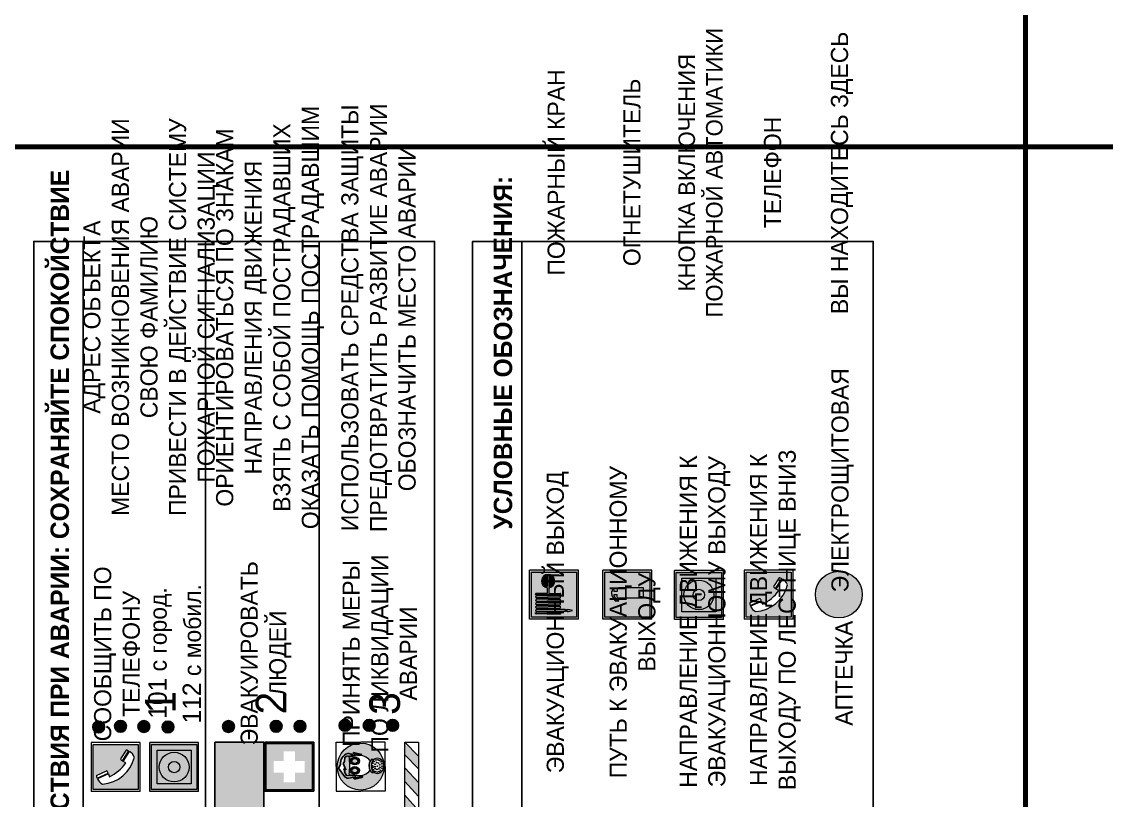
# Model space of a CAD drawing. Header units: millimetres. Extents: x 13810 to 67229, y 12374 to 21950.
# Drawn here: x 25713.3 to 25890.4, y 19766.1 to 19893.3 of the extents above; entities that cross this region are included whole.
import ezdxf

# ---------------------------------------------------------------- set-up
doc = ezdxf.new("R2010")
doc.units = ezdxf.units.MM
doc.styles.add('обычный', font='arial.ttf')

# ---------------------------------------------------------------- blocks, each defined once
blk = doc.blocks.new('A$C32E8229D')
at = {"true_color": 0xffffff}
blk.add_hatch(color=7, dxfattribs=at).paths.add_polyline_path([(0, 0), (0, -8), (16, -8), (16, 0)])
h = blk.add_hatch(color=126)
h.paths.add_polyline_path([(0.2, -0.2), (15.8, -0.2), (15.8, -7.8), (0.2, -7.8)])
h.paths.add_polyline_path([(13.49, -2.05), (12.08, -2.05), (11.37, -2.63, 0.162397), (11.29, -2.84), (11.29, -3.63), (10.35, -3.63), (10.35, -4.05), (11.68, -4.05), (11.68, -3.48), (12.26, -4.28), (11.29, -5.1), (11.29, -6.78), (11.85, -6.78), (11.85, -5.44), (12.8, -4.64), (12.8, -5.94), (14.46, -5.94), (14.46, -5.39), (13.45, -5.39), (13.45, -3.97), (12.46, -2.59), (13.15, -2.59), (13.69, -3.34), (14.18, -3)], flags=16)
h.paths.add_polyline_path([(10.74, -1.82, 1), (11.8, -1.82, 1)], flags=16)
h.paths.add_polyline_path([(9.39, -3.59), (5.99, -3.59), (6.56, -3.03), (5.91, -3.03), (5.1, -3.83), (5.91, -4.64), (6.56, -4.64), (5.99, -4.09), (9.39, -4.09)], flags=16)
h.paths.add_polyline_path([(4.29, -1.08), (1.72, -1.08), (1.72, -6.6), (4.29, -6.6)], flags=16)
at = {"color": 126}
blk.add_lwpolyline([(16, -8), (0, -8), (0, 0), (16, 0)], close=True, dxfattribs=at)
blk = doc.blocks.new('A$C18900ED3')
h = blk.add_hatch(color=126)
h.paths.add_polyline_path([(-0.18, -0.18), (-7.02, -0.18), (-7.02, -7.02), (-0.18, -7.02)])
h.paths.add_polyline_path([(-5.89, -4.46), (-5.89, -2.77), (-4.46, -2.77), (-4.46, -1.31), (-2.77, -1.31), (-2.77, -2.77), (-1.33, -2.77), (-1.33, -4.46), (-2.77, -4.46), (-2.77, -5.89), (-4.46, -5.89), (-4.46, -4.46)], flags=16)
at = {"color": 126}
for p, q in [((-7.2, 0), (-7.2, -7.2)), ((0, 0), (-7.2, 0)), ((0, -7.2), (0, 0)), ((-7.02, -7.02), (-7.02, -0.18)), ((-7.02, -0.18), (-0.18, -0.18)), ((-0.18, -0.18), (-0.18, -7.02)), ((-7.2, -7.2), (0, -7.2)), ((-0.18, -7.02), (-7.02, -7.02))]:
    blk.add_line(p, q, dxfattribs=at)
blk = doc.blocks.new('A$C456E1F9C')
at = {"lineweight": 5}
h = blk.add_hatch(color=242, dxfattribs=at)
h.paths.add_polyline_path([(0.51, -1.47), (0.51, -13.26), (12.29, -13.26), (12.29, -1.47)])
h.paths.add_polyline_path([(5.42, -4.95, -0.254479), (4.78, -5.4), (3.52, -2.53, -0.209735), (4.23, -2.4)], flags=16)
h.paths.add_polyline_path([(8.53, -8.6), (10.87, -10.17), (10.54, -10.76), (8.03, -9.13, -0.192251)], flags=16)
h.paths.add_polyline_path([(4.61, -5.49, 0.005518), (3.87, -5.72, 0.128647), (7.49, -10.01, 0.00809), (7.83, -9.33), (10.47, -10.97, -0.16736), (8.99, -12.25, -0.327862), (1.95, -3.95, -0.166952), (3.36, -2.62)], flags=16)
at = {"color": 242, "lineweight": 5}
for p, q in [((0, -13.77), (0, -0.97)), ((12.8, -0.97), (0, -0.97)), ((4.61, -5.49), (3.36, -2.62)), ((3.52, -2.53), (4.78, -5.4)), ((4.23, -2.4), (5.42, -4.95)), ((12.8, -13.77), (12.8, -0.97)), ((7.83, -9.33), (10.47, -10.97)), ((8.03, -9.13), (10.54, -10.76)), ((10.81, -10.12), (8.53, -8.6)), ((10.54, -10.76), (10.8, -10.3)), ((10.8, -10.3), (10.81, -10.12)), ((0, -13.77), (12.8, -13.77))]:
    blk.add_line(p, q, dxfattribs=at)
blk.add_lwpolyline([(0.51, -1.47), (12.29, -1.47), (12.29, -13.26), (0.51, -13.26)], close=True, dxfattribs=at)
for centre, radius, start, end in [((4.59, -5.34), 2.99, 114.2845, 152.1974), ((4.02, -3.27), 0.891, 76.3284, 123.7092), ((11.12, -3.31), 9.19, 183.9915, 256.6009), ((14.98, -39.1), 35.17, 107.1487, 108.4135), ((4.68, -4.59), 0.824, 276.9621, 334.0723), ((13.86, -0.94), 11.08, 205.5536, 234.8762), ((-13.31, 0.8), 23.44, 332.5487, 334.4027), ((8.94, -9.5), 0.989, 114.4092, 157.9388), ((7.87, -9.46), 3, 291.9291, 329.9329)]:
    blk.add_arc(centre, radius, start, end, dxfattribs=at)
blk = doc.blocks.new('A$C54414219')
at = {"true_color": 0xffffff}
h = blk.add_hatch(color=7, dxfattribs=at)
h.paths.add_polyline_path([(2.39, -9.45), (2.39, -18.3), (11.23, -18.3), (11.23, -9.45)], flags=0)
h.paths.add_polyline_path([(10.71, -13.87, -1), (2.92, -13.87, -1)], flags=0)
h.paths.add_polyline_path([(8.3, -13.87, -1), (5.33, -13.87, -1)], flags=0)
h.paths.add_polyline_path([(0.41, -7.47), (0.41, -20.27), (13.21, -20.27), (13.21, -7.47)])
h.paths.add_polyline_path([(0.92, -19.77), (12.71, -19.77), (12.71, -7.98), (0.92, -7.98)], flags=16)
h.paths.add_polyline_path([(11.23, -9.45), (11.23, -18.3), (2.39, -18.3), (2.39, -9.45)], flags=0)
at = {"lineweight": 5}
h = blk.add_hatch(color=242, dxfattribs=at)
h.paths.add_polyline_path([(12.71, -7.98), (0.92, -7.98), (0.92, -19.77), (12.71, -19.77)])
h.paths.add_polyline_path([(11.23, -18.3), (2.39, -18.3), (2.39, -9.45), (11.23, -9.45)], flags=16)
h.paths.add_polyline_path([(10.71, -13.87, -1), (2.92, -13.87, -1)], flags=0)
h.paths.add_polyline_path([(8.3, -13.87, -1), (5.33, -13.87, -1)], flags=0)
at = {"true_color": 0xffffff}
h = blk.add_hatch(color=7, dxfattribs=at)
h.paths.add_polyline_path([(2.39, -9.45), (2.39, -18.3), (11.23, -18.3), (11.23, -9.45)])
h.paths.add_polyline_path([(10.71, -13.87, -1), (2.92, -13.87, -1)], flags=16)
h.paths.add_polyline_path([(8.3, -13.87, -1), (5.33, -13.87, -1)], flags=0)
at = {"lineweight": 5}
h = blk.add_hatch(color=242, dxfattribs=at)
h.paths.add_polyline_path([(2.92, -13.87, 1), (10.71, -13.87, 1)])
h.paths.add_polyline_path([(8.3, -13.87, -1), (5.33, -13.87, -1)], flags=16)
at = {"color": 242, "lineweight": 5}
for p, q in [((0.41, -20.27), (0.41, -7.47)), ((0.41, -7.47), (13.21, -7.47)), ((0.41, -7.47), (13.21, -7.47)), ((13.21, -20.27), (13.21, -7.47)), ((0.41, -20.27), (13.21, -20.27))]:
    blk.add_line(p, q, dxfattribs=at)
for points in [[(0.92, -7.98), (12.71, -7.98), (12.71, -19.77), (0.92, -19.77)], [(2.39, -9.45), (11.23, -9.45), (11.23, -18.3), (2.39, -18.3)]]:
    blk.add_lwpolyline(points, close=True, dxfattribs=at)
for radius in [3.89, 1.49]:
    blk.add_circle((6.81, -13.87), radius, dxfattribs=at)
blk = doc.blocks.new('A$C38D26F80')
h = blk.add_hatch(color=5)
h.dxf.hatch_style = 1
h.paths.add_polyline_path([(-8.77, -4.48, 1), (-0.19, -4.48, 1)])
h.paths.add_polyline_path([(-6.75, -3.58), (-6.75, -3.31), (-6.62, -3.22), (-6.5, -3.22), (-6.42, -3.3), (-6.39, -3.28), (-6.59, -2.23), (-6.59, -2.01), (-6.38, -1.58), (-4.76, -0.4), (-4.13, -0.79, -0.362848), (-2.1, -2.1, -0.201049), (-2.17, -2.48, 0.085434), (-2.26, -3.13), (-1.9, -3.16), (-2.25, -4.7), (-2.4, -4.59), (-2.43, -4.34), (-2.36, -4.34), (-2.14, -3.34), (-2.47, -3.42), (-2.58, -1.95), (-2.77, -1.58), (-3.58, -1.52), (-3.92, -1.26), (-5.05, -1.73), (-4.87, -1.39), (-5.41, -1.6), (-5.41, -1.46), (-6.13, -1.87), (-6.18, -3.5), (-6.56, -3.47), (-6.37, -4.59), (-6.16, -4.43), (-6.16, -4.66), (-6.36, -4.79), (-6.37, -4.8), (-6.51, -4.76)], flags=16)
h.paths.add_polyline_path([(-6.51, -4.76), (-6.36, -4.79), (-6.37, -4.8)], flags=0)
h.paths.add_polyline_path([(-5.92, -2.34, 0.089508), (-2.67, -2.35), (-2.48, -3.88, -0.268602), (-3.4, -6.18, 0.262449), (-5.2, -6.18, -0.268602), (-6.11, -3.88)], flags=16)
edge = h.paths.add_edge_path(flags=16)
edge.add_ellipse((-5.19, -3.41), major_axis=(0, 0.842), ratio=0.848992, start_angle=0, end_angle=360)
edge = h.paths.add_edge_path(flags=0)
edge.add_ellipse((-5.19, -3.39), major_axis=(0, 0.665), ratio=0.853798, start_angle=0, end_angle=360)
edge = h.paths.add_edge_path(flags=0)
edge.add_ellipse((-5.19, -3.4), major_axis=(0, 0.528), ratio=0.864094, start_angle=0, end_angle=360)
edge = h.paths.add_edge_path(flags=16)
edge.add_ellipse((-3.47, -3.4), major_axis=(0, 0.842), ratio=0.848992, start_angle=0, end_angle=360)
h.paths.add_polyline_path([(-3.13, -6.45), (-3.13, -6.84, 0.383174), (-5.57, -6.85), (-5.57, -6.49, -0.369952)], flags=16)
edge = h.paths.add_edge_path(flags=0)
edge.add_ellipse((-3.47, -3.39), major_axis=(0, 0.665), ratio=0.853798, start_angle=0, end_angle=360)
edge = h.paths.add_edge_path(flags=0)
edge.add_ellipse((-3.47, -3.4), major_axis=(0, 0.528), ratio=0.864094, start_angle=0, end_angle=360)
edge = h.paths.add_edge_path(flags=16)
edge.add_ellipse((-4.34, -7.57), major_axis=(-1.48, 0), ratio=0.744955, start_angle=0, end_angle=360)
h.paths.add_polyline_path([(-5.01, -6.85, -1), (-5.15, -6.85, -1)], flags=0)
h.paths.add_polyline_path([(-5.33, -7.14, -1), (-5.47, -7.14, -1)], flags=0)
h.paths.add_polyline_path([(-4.61, -6.71, -1), (-4.74, -6.71, -1)], flags=16)
h.paths.add_polyline_path([(-5.43, -7.51, -1), (-5.57, -7.51, -1)], flags=0)
h.paths.add_polyline_path([(-4.26, -6.67, -1), (-4.4, -6.67, -1)], flags=16)
h.paths.add_polyline_path([(-4.74, -7.14, -1), (-4.88, -7.14, -1)], flags=0)
h.paths.add_polyline_path([(-4.93, -7.43, -1), (-5.07, -7.43, -1)], flags=0)
h.paths.add_polyline_path([(-4.41, -7.07, -1), (-4.54, -7.07, -1)], flags=0)
h.paths.add_polyline_path([(-5.33, -7.87, -1), (-5.46, -7.87, -1)], flags=0)
h.paths.add_polyline_path([(-3.8, -6.71, -1), (-3.94, -6.71, -1)], flags=16)
h.paths.add_polyline_path([(-4.85, -7.78, -1), (-4.98, -7.78, -1)], flags=0)
h.paths.add_polyline_path([(-3.96, -7.14, -1), (-4.1, -7.14, -1)], flags=0)
h.paths.add_polyline_path([(-4.33, -7.53, -1), (-4.47, -7.53, -1)], flags=0)
h.paths.add_polyline_path([(-5.09, -8.12, -1), (-5.23, -8.12, -1)], flags=0)
h.paths.add_polyline_path([(-3.5, -6.94, -1), (-3.64, -6.94, -1)], flags=0)
h.paths.add_polyline_path([(-4.54, -7.97, -1), (-4.68, -7.97, -1)], flags=0)
h.paths.add_polyline_path([(-3.66, -7.39, -1), (-3.8, -7.39, -1)], flags=0)
h.paths.add_polyline_path([(-4.73, -8.35, -1), (-4.86, -8.35, -1)], flags=0)
h.paths.add_polyline_path([(-4.09, -7.96, -1), (-4.23, -7.96, -1)], flags=0)
h.paths.add_polyline_path([(-3.77, -7.74, -1), (-3.91, -7.74, -1)], flags=0)
h.paths.add_polyline_path([(-3.22, -7.27, -1), (-3.35, -7.27, -1)], flags=0)
h.paths.add_polyline_path([(-4.34, -8.4, -1), (-4.47, -8.4, -1)], flags=0)
h.paths.add_polyline_path([(-3.16, -7.61, -1), (-3.3, -7.61, -1)], flags=0)
h.paths.add_polyline_path([(-3.9, -8.35, -1), (-4.04, -8.35, -1)], flags=0)
h.paths.add_polyline_path([(-3.32, -7.91, -1), (-3.46, -7.91, -1)], flags=0)
h.paths.add_polyline_path([(-3.55, -8.23, -1), (-3.69, -8.23, -1)], flags=0)
at = {"color": 5, "lineweight": 5}
for p, q in [((-4.48, 0), (-8.96, 0)), ((-8.96, 0), (-8.96, -4.48)), ((-4.48, 0), (0, 0)), ((0, 0), (0, -4.48)), ((-6.59, -2.01), (-6.38, -1.58)), ((-6.38, -1.58), (-4.76, -0.4)), ((-6.13, -1.87), (-6.18, -3.5)), ((-5.41, -1.46), (-6.13, -1.87)), ((-4.87, -1.39), (-5.41, -1.6)), ((-5.41, -1.6), (-5.41, -1.46)), ((-3.92, -1.26), (-5.05, -1.73)), ((-5.05, -1.73), (-4.87, -1.39)), ((-4.76, -0.4), (-4.13, -0.79)), ((-3.58, -1.52), (-3.92, -1.26)), ((-2.77, -1.58), (-3.58, -1.52)), ((-2.58, -1.95), (-2.77, -1.58)), ((-2.47, -3.42), (-2.58, -1.95)), ((-6.75, -3.31), (-6.62, -3.22)), ((-6.75, -3.58), (-6.75, -3.31)), ((-6.51, -4.76), (-6.75, -3.58)), ((-6.62, -3.22), (-6.5, -3.22)), ((-6.59, -2.23), (-6.59, -2.01)), ((-6.39, -3.28), (-6.59, -2.23)), ((-6.18, -3.5), (-6.56, -3.47)), ((-6.56, -3.47), (-6.37, -4.59)), ((-6.5, -3.22), (-6.42, -3.3)), ((-6.42, -3.3), (-6.39, -3.28)), ((-5.92, -2.34), (-6.11, -3.88)), ((-2.67, -2.34), (-2.48, -3.88)), ((-2.14, -3.34), (-2.47, -3.42)), ((-2.36, -4.34), (-2.14, -3.34)), ((-1.9, -3.16), (-2.26, -3.13)), ((-2.25, -4.7), (-1.9, -3.16)), ((-8.96, -8.96), (-8.96, -4.48)), ((-6.37, -4.8), (-6.51, -4.76)), ((-6.37, -4.59), (-6.16, -4.43)), ((-6.16, -4.66), (-6.37, -4.8)), ((-6.16, -4.43), (-6.16, -4.66)), ((-2.43, -4.34), (-2.4, -4.59)), ((-2.43, -4.34), (-2.36, -4.34)), ((-2.4, -4.59), (-2.25, -4.7)), ((0, -8.96), (0, -4.48)), ((-5.57, -6.49), (-5.57, -6.85)), ((-3.13, -6.45), (-3.13, -6.84)), ((-4.48, -8.96), (-8.96, -8.96)), ((-4.48, -8.96), (0, -8.96))]:
    blk.add_line(p, q, dxfattribs=at)
at = {"color": 5}
for p, q in [((-6.59, -2.01), (-6.38, -1.58)), ((-6.38, -1.58), (-4.76, -0.4)), ((-6.13, -1.87), (-6.18, -3.5)), ((-5.41, -1.46), (-6.13, -1.87)), ((-4.87, -1.39), (-5.41, -1.6)), ((-5.41, -1.6), (-5.41, -1.46)), ((-3.92, -1.26), (-5.05, -1.73)), ((-5.05, -1.73), (-4.87, -1.39)), ((-4.76, -0.4), (-4.13, -0.79)), ((-3.58, -1.52), (-3.92, -1.26)), ((-2.77, -1.58), (-3.58, -1.52)), ((-2.58, -1.95), (-2.77, -1.58)), ((-2.47, -3.42), (-2.58, -1.95)), ((-6.75, -3.31), (-6.62, -3.22)), ((-6.75, -3.58), (-6.75, -3.31)), ((-6.51, -4.76), (-6.75, -3.58)), ((-6.62, -3.22), (-6.5, -3.22)), ((-6.59, -2.23), (-6.59, -2.01)), ((-6.39, -3.28), (-6.59, -2.23)), ((-6.18, -3.5), (-6.56, -3.47)), ((-6.56, -3.47), (-6.37, -4.59)), ((-6.5, -3.22), (-6.42, -3.3)), ((-6.42, -3.3), (-6.39, -3.28)), ((-2.14, -3.34), (-2.47, -3.42)), ((-2.36, -4.34), (-2.14, -3.34)), ((-2.26, -3.13), (-1.9, -3.16)), ((-1.9, -3.16), (-2.25, -4.7)), ((-6.37, -4.8), (-6.51, -4.76)), ((-6.36, -4.79), (-6.51, -4.76)), ((-6.37, -4.59), (-6.16, -4.43)), ((-6.16, -4.66), (-6.37, -4.8)), ((-6.16, -4.66), (-6.36, -4.79)), ((-6.16, -4.43), (-6.16, -4.66)), ((-2.4, -4.59), (-2.43, -4.34)), ((-2.43, -4.34), (-2.36, -4.34)), ((-2.25, -4.7), (-2.4, -4.59))]:
    blk.add_line(p, q, dxfattribs=at)
at = {"color": 5, "lineweight": 5}
for centre, radius in [((-4.48, -4.48), 4.29), ((-5.5, -7.51), 0.0678), ((-5.4, -7.14), 0.0678), ((-5.4, -7.87), 0.0678), ((-5.08, -6.85), 0.0678), ((-5, -7.43), 0.0678), ((-4.91, -7.78), 0.0678), ((-4.81, -7.14), 0.0678), ((-4.67, -6.71), 0.0678), ((-4.61, -7.97), 0.0678), ((-4.47, -7.07), 0.0678), ((-4.4, -7.53), 0.0678), ((-4.33, -6.67), 0.0678), ((-4.16, -7.96), 0.0678), ((-4.03, -7.14), 0.0678), ((-3.87, -6.71), 0.0678), ((-3.84, -7.74), 0.0678), ((-3.73, -7.39), 0.0678), ((-3.57, -6.94), 0.0678), ((-3.39, -7.91), 0.0678), ((-3.28, -7.27), 0.0678), ((-3.23, -7.61), 0.0678), ((-5.16, -8.12), 0.0678), ((-4.79, -8.35), 0.0678), ((-4.4, -8.4), 0.0678), ((-3.97, -8.35), 0.0678), ((-3.62, -8.23), 0.0678)]:
    blk.add_circle(centre, radius, dxfattribs=at)
at = {"color": 5}
for centre, radius, start, end in [((-3.89, -2.66), 1.88, 17.387, 97.1599), ((-0.35, -3.07), 1.91, 162.2553, 181.7878), ((-2.6, -2.2), 0.511, 326.3906, 11.8614)]:
    blk.add_arc(centre, radius, start, end, dxfattribs=at)
at = {"color": 5, "lineweight": 5}
for centre, radius, start, end in [((-3.66, -4.24), 2.47, 171.573, 231.7124), ((-4.28, 6.66), 9.15, 259.6987, 280.1569), ((-4.93, -4.24), 2.47, 308.2876, 8.427), ((-0.47, -3.05), 1.79, 161.5846, 182.4584), ((-2.6, -2.2), 0.513, 326.4781, 11.7739), ((-4.3, -7.78), 1.83, 60.5889, 119.4111), ((-4.33, -7.88), 1.87, 50.358, 131.5662), ((-4.34, -8.2), 1.82, 48.4943, 132.3565)]:
    blk.add_arc(centre, radius, start, end, dxfattribs=at)
for centre, major_axis, ratio in [((-5.19, -3.41), (0, 0.842), 0.848992), ((-5.19, -3.39), (0, 0.665), 0.853798), ((-5.19, -3.4), (0, 0.528), 0.864094), ((-3.47, -3.4), (0, 0.842), 0.848992), ((-3.47, -3.39), (0, 0.665), 0.853798), ((-3.47, -3.4), (0, 0.528), 0.864094), ((-4.34, -7.57), (-1.48, 0), 0.744955)]:
    blk.add_ellipse(centre, major_axis=major_axis, ratio=ratio, dxfattribs=at)
blk = doc.blocks.new('A$C47DD6509')
at = {"lineweight": 5}
for points in [[(-8.69, 0), (-11.19, 0), (-11.19, -2.22)], [(-4.22, 0), (-6.45, 0), (-8.91, -2.22), (-6.61, -2.22)], [(0, 0), (-2.09, 0), (-4.36, -2.22), (-2.29, -2.22)]]:
    blk.add_hatch(color=242, dxfattribs=at).paths.add_polyline_path(points)
at = {"color": 242, "lineweight": 5}
for p, q in [((-11.19, -2.22), (-8.69, 0)), ((-11.19, -2.22), (-11.19, 0)), ((-11.19, 0), (-8.69, 0)), ((-11.19, 0), (0, 0)), ((-8.91, -2.22), (-6.45, 0)), ((-6.61, -2.22), (-4.22, 0)), ((-4.36, -2.22), (-2.09, 0)), ((-2.29, -2.22), (0, 0)), ((0, 0), (0, -2.22)), ((0, -2.22), (-11.19, -2.22))]:
    blk.add_line(p, q, dxfattribs=at)
blk = doc.blocks.new('A$C37112FD5')
at = {"true_color": 0xf5f5ff}
h = blk.add_hatch(color=7, dxfattribs=at)
h.dxf.hatch_style = 1
h.paths.add_polyline_path([(12.8, -7.4), (0, -7.4), (0, -20.2), (12.8, -20.2)])
h.paths.add_polyline_path([(12.29, -7.91), (12.29, -19.69), (0.51, -19.69), (0.51, -7.91)], flags=16)
h.paths.add_polyline_path([(4.98, -9.04, -0.42597), (5.17, -9.22), (5.17, -12.25), (5.17, -15.29, -0.432244), (4.98, -15.47), (4.83, -15.47, -0.42597), (4.64, -15.29), (4.64, -12.25), (4.64, -9.22, -0.432244), (4.83, -9.04)], flags=0)
h.paths.add_polyline_path([(4.28, -9.22), (4.28, -12.25), (4.28, -15.29, -0.432244), (4.09, -15.47), (3.94, -15.47, -0.42597), (3.75, -15.29), (3.75, -12.25), (3.75, -9.22, -0.432244), (3.94, -9.04), (4.09, -9.04, -0.42597)], flags=0)
h.paths.add_polyline_path([(5.72, -9.04), (5.87, -9.04, -0.42597), (6.06, -9.22), (6.06, -12.25), (6.06, -15.29, -0.432244), (5.87, -15.47), (5.72, -15.47, -0.42597), (5.53, -15.29), (5.53, -12.25), (5.53, -9.22, -0.432244)], flags=0)
h.paths.add_polyline_path([(6.42, -8.9), (6.5, -8.9, -0.42597), (6.69, -9.08), (6.69, -12.03), (8.21, -12.03, -15.824349), (8.21, -12.47), (6.69, -12.47), (6.69, -15.42, -0.432244), (6.5, -15.6), (6.42, -15.6)], flags=0)
h.paths.add_polyline_path([(3.39, -9.22), (3.39, -12.25), (3.39, -15.29, -0.432244), (3.2, -15.47), (3.05, -15.47, -0.42597), (2.85, -15.29), (2.85, -12.25), (2.85, -9.22, -0.432244), (3.05, -9.04), (3.2, -9.04, -0.42597)], flags=0)
h.paths.add_polyline_path([(2.5, -9.22), (2.5, -16.71), (1.96, -16.71), (1.96, -9.22, -0.432244), (2.15, -9.04), (2.31, -9.04, -0.42597)], flags=0)
h.paths.add_polyline_path([(1.61, -8.9), (1.61, -15.6), (1.57, -15.6, -0.42597), (1.37, -15.42), (1.37, -12.03), (1.37, -9.09, -0.432244), (1.57, -8.9)], flags=0)
h.paths.add_polyline_path([(9.76, -10.81), (9.76, -12.03), (8.49, -12.03, -0.336371)], flags=0)
h.paths.add_polyline_path([(8.49, -12.47), (9.76, -12.47), (9.76, -13.7, -0.336371)], flags=0)
h.paths.add_polyline_path([(10.11, -10.81, -0.336371), (11.38, -12.03), (10.11, -12.03)], flags=0)
h.paths.add_polyline_path([(10.11, -12.47), (11.38, -12.47, -0.336371), (10.11, -13.7)], flags=0)
h.paths.add_polyline_path([(2.5, -16.84), (2.5, -17.05), (1.97, -17.05), (1.97, -16.84)], flags=0)
h.paths.add_polyline_path([(2.5, -17.24, -0.033778), (2.24, -18.6, -0.033778), (1.97, -17.24)], flags=0)
h = blk.add_hatch(color=242)
h.dxf.hatch_style = 1
h.paths.add_polyline_path([(12.29, -7.91), (0.51, -7.91), (0.51, -19.69), (12.29, -19.69)])
h.paths.add_polyline_path([(6.42, -15.6), (6.42, -8.9), (6.5, -8.9, -0.42597), (6.69, -9.08), (6.69, -12.03), (8.21, -12.03, -15.824349), (8.21, -12.47), (6.69, -12.47), (6.69, -15.42, -0.432244), (6.5, -15.6)], flags=16)
h.paths.add_polyline_path([(5.87, -15.47), (5.72, -15.47, -0.42597), (5.53, -15.29), (5.53, -12.25), (5.53, -9.22, -0.432244), (5.72, -9.04), (5.87, -9.04, -0.42597), (6.06, -9.22), (6.06, -12.25), (6.06, -15.29, -0.432244)], flags=16)
h.paths.add_polyline_path([(4.98, -15.47), (4.83, -15.47, -0.42597), (4.64, -15.29), (4.64, -12.25), (4.64, -9.22, -0.432244), (4.83, -9.04), (4.98, -9.04, -0.42597), (5.17, -9.22), (5.17, -12.25), (5.17, -15.29, -0.432244)], flags=16)
h.paths.add_polyline_path([(4.09, -15.47), (3.94, -15.47, -0.42597), (3.75, -15.29), (3.75, -12.25), (3.75, -9.22, -0.432244), (3.94, -9.04), (4.09, -9.04, -0.42597), (4.28, -9.22), (4.28, -12.25), (4.28, -15.29, -0.432244)], flags=16)
h.paths.add_polyline_path([(3.2, -15.47), (3.05, -15.47, -0.42597), (2.85, -15.29), (2.85, -12.25), (2.85, -9.22, -0.432244), (3.05, -9.04), (3.2, -9.04, -0.42597), (3.39, -9.22), (3.39, -12.25), (3.39, -15.29, -0.432244)], flags=16)
h.paths.add_polyline_path([(2.5, -17.05), (1.97, -17.05), (1.97, -16.84), (2.5, -16.84)], flags=16)
h.paths.add_polyline_path([(2.5, -17.24, -0.033778), (2.24, -18.6, -0.033778), (1.97, -17.24)], flags=16)
h.paths.add_polyline_path([(2.5, -16.71), (1.96, -16.71), (1.96, -9.22, -0.432244), (2.15, -9.04), (2.31, -9.04, -0.42597), (2.5, -9.22)], flags=16)
h.paths.add_polyline_path([(1.61, -15.6), (1.57, -15.6, -0.42597), (1.37, -15.42), (1.37, -12.03), (1.37, -9.09, -0.432244), (1.57, -8.9), (1.61, -8.9)], flags=16)
h.paths.add_polyline_path([(8.49, -12.47), (9.76, -12.47), (9.76, -13.7, -0.336371)], flags=0)
h.paths.add_polyline_path([(10.11, -13.7), (10.11, -12.47), (11.38, -12.47, -0.336371)], flags=0)
h.paths.add_polyline_path([(8.49, -12.03, -0.336371), (9.76, -10.81), (9.76, -12.03)], flags=0)
h.paths.add_polyline_path([(10.11, -12.03), (10.11, -10.81, -0.336371), (11.38, -12.03)], flags=0)
h = blk.add_hatch(color=7, dxfattribs=at)
h.dxf.hatch_style = 1
h.paths.add_polyline_path([(1.61, -8.9), (1.57, -8.9, 0.432244), (1.37, -9.09), (1.37, -12.03), (1.37, -15.42, 0.42597), (1.57, -15.6), (1.61, -15.6)])
h.paths.add_polyline_path([(2.5, -9.22, 0.42597), (2.31, -9.04), (2.15, -9.04, 0.432244), (1.96, -9.22), (1.96, -16.71), (2.5, -16.71)])
h.paths.add_polyline_path([(2.5, -16.84), (1.97, -16.84), (1.97, -17.05), (2.5, -17.05)])
h.paths.add_polyline_path([(2.5, -17.24), (1.97, -17.24, 0.033778), (2.24, -18.6, 0.033778)])
h.paths.add_polyline_path([(3.39, -12.25), (3.39, -9.22, 0.42597), (3.2, -9.04), (3.05, -9.04, 0.432244), (2.85, -9.22), (2.85, -12.25), (2.85, -15.29, 0.42597), (3.05, -15.47), (3.2, -15.47, 0.432244), (3.39, -15.29)])
h.paths.add_polyline_path([(4.28, -12.25), (4.28, -9.22, 0.42597), (4.09, -9.04), (3.94, -9.04, 0.432244), (3.75, -9.22), (3.75, -12.25), (3.75, -15.29, 0.42597), (3.94, -15.47), (4.09, -15.47, 0.432244), (4.28, -15.29)])
h.paths.add_polyline_path([(5.17, -12.25), (5.17, -9.22, 0.42597), (4.98, -9.04), (4.83, -9.04, 0.432244), (4.64, -9.22), (4.64, -12.25), (4.64, -15.29, 0.42597), (4.83, -15.47), (4.98, -15.47, 0.432244), (5.17, -15.29)])
h.paths.add_polyline_path([(6.06, -12.25), (6.06, -9.22, 0.42597), (5.87, -9.04), (5.72, -9.04, 0.432244), (5.53, -9.22), (5.53, -12.25), (5.53, -15.29, 0.42597), (5.72, -15.47), (5.87, -15.47, 0.432244), (6.06, -15.29)])
h.paths.add_polyline_path([(6.69, -12.47), (8.21, -12.47, 15.824349), (8.21, -12.03), (6.69, -12.03), (6.69, -9.08, 0.42597), (6.5, -8.9), (6.42, -8.9), (6.42, -15.6), (6.5, -15.6, 0.432244), (6.69, -15.42)])
h.paths.add_polyline_path([(8.49, -12.47), (9.76, -12.47), (9.76, -13.7, -0.336371)], flags=16)
h.paths.add_polyline_path([(8.49, -12.03, -0.336371), (9.76, -10.81), (9.76, -12.03)], flags=16)
h.paths.add_polyline_path([(10.11, -12.47), (11.38, -12.47, -0.336371), (10.11, -13.7)], flags=16)
h.paths.add_polyline_path([(10.11, -12.03), (10.11, -10.81, -0.336371), (11.38, -12.03)], flags=16)
h = blk.add_hatch(color=242)
h.dxf.hatch_style = 1
h.paths.add_polyline_path([(9.76, -10.81, 0.336371), (8.49, -12.03), (9.76, -12.03)])
h.paths.add_polyline_path([(10.11, -10.81), (10.11, -12.03), (11.38, -12.03, 0.336371)])
h.paths.add_polyline_path([(11.38, -12.47), (10.11, -12.47), (10.11, -13.7, 0.336371)])
h.paths.add_polyline_path([(9.76, -12.47), (8.49, -12.47, 0.336371), (9.76, -13.7)])
at = {"color": 242, "lineweight": 5}
for p, q in [((0, -20.2), (0, -7.4)), ((0, -7.4), (12.8, -7.4)), ((12.8, -20.2), (12.8, -7.4)), ((1.37, -12.03), (1.37, -9.08)), ((1.57, -8.9), (1.61, -8.9)), ((1.61, -8.9), (1.61, -15.6)), ((1.96, -16.71), (1.96, -9.22)), ((2.15, -9.04), (2.31, -9.04)), ((2.5, -16.71), (2.5, -9.22)), ((2.85, -12.25), (2.85, -9.22)), ((3.05, -9.04), (3.2, -9.04)), ((3.39, -12.25), (3.39, -9.22)), ((3.75, -12.25), (3.75, -9.22)), ((3.94, -9.04), (4.09, -9.04)), ((4.28, -12.25), (4.28, -9.22)), ((4.64, -12.25), (4.64, -9.22)), ((4.83, -9.04), (4.98, -9.04)), ((5.17, -12.25), (5.17, -9.22)), ((5.53, -12.25), (5.53, -9.22)), ((5.72, -9.04), (5.87, -9.04)), ((6.06, -12.25), (6.06, -9.22)), ((6.42, -8.9), (6.42, -15.6)), ((6.5, -8.9), (6.42, -8.9)), ((6.69, -12.03), (6.69, -9.08)), ((9.76, -10.81), (9.76, -12.03)), ((10.11, -10.81), (10.11, -12.03)), ((1.37, -12.03), (1.37, -15.42)), ((2.85, -12.25), (2.85, -15.29)), ((3.39, -12.25), (3.39, -15.29)), ((3.75, -12.25), (3.75, -15.29)), ((4.28, -12.25), (4.28, -15.29)), ((4.64, -12.25), (4.64, -15.29)), ((5.17, -12.25), (5.17, -15.29)), ((5.53, -12.25), (5.53, -15.29)), ((6.06, -12.25), (6.06, -15.29)), ((8.21, -12.03), (6.69, -12.03)), ((8.21, -12.47), (6.69, -12.47)), ((6.69, -12.47), (6.69, -15.42)), ((9.76, -12.03), (8.49, -12.03)), ((9.76, -12.47), (8.49, -12.47)), ((9.76, -12.47), (9.76, -13.7)), ((11.38, -12.03), (10.11, -12.03)), ((11.38, -12.47), (10.11, -12.47)), ((10.11, -12.47), (10.11, -13.7)), ((1.57, -15.6), (1.61, -15.6)), ((1.96, -16.71), (2.5, -16.71)), ((1.97, -16.84), (2.5, -16.84)), ((1.97, -17.05), (1.97, -16.84)), ((2.5, -16.84), (2.5, -17.05)), ((3.05, -15.47), (3.2, -15.47)), ((3.94, -15.47), (4.09, -15.47)), ((4.83, -15.47), (4.98, -15.47)), ((5.72, -15.47), (5.87, -15.47)), ((6.42, -15.6), (6.5, -15.6)), ((2.5, -17.05), (1.97, -17.05)), ((1.97, -17.24), (2.5, -17.24)), ((0, -20.2), (12.8, -20.2))]:
    blk.add_line(p, q, dxfattribs=at)
blk.add_lwpolyline([(0.51, -7.91), (12.29, -7.91), (12.29, -19.69), (0.51, -19.69)], close=True, dxfattribs=at)
for centre, radius, start, end in [((1.56, -9.09), 0.182, 87.1027, 180.6071), ((2.15, -9.22), 0.182, 87.1027, 180.6071), ((2.32, -9.22), 0.182, 359.3929, 92.8973), ((3.04, -9.22), 0.182, 87.1027, 180.6071), ((3.21, -9.22), 0.182, 359.3929, 92.8973), ((3.93, -9.22), 0.182, 87.1027, 180.6071), ((4.1, -9.22), 0.182, 359.3929, 92.8973), ((4.82, -9.22), 0.182, 87.1027, 180.6071), ((4.99, -9.22), 0.182, 359.3929, 92.8973), ((5.71, -9.22), 0.182, 87.1027, 180.6071), ((5.88, -9.22), 0.182, 359.3929, 92.8973), ((6.51, -9.09), 0.182, 359.3929, 92.8973), ((9.93, -12.25), 1.74, 187.2319, 172.7681), ((9.93, -12.25), 1.46, 96.9927, 171.3585), ((9.93, -12.25), 1.46, 8.6415, 83.0073), ((9.93, -12.25), 1.46, 188.6415, 263.0073), ((9.93, -12.25), 1.46, 276.9927, 351.3585), ((1.56, -15.42), 0.182, 179.3929, 272.8973), ((3.04, -15.29), 0.182, 179.3929, 272.8973), ((3.21, -15.29), 0.182, 267.1027, 0.6071), ((3.93, -15.29), 0.182, 179.3929, 272.8973), ((4.1, -15.29), 0.182, 267.1027, 0.6071), ((4.82, -15.29), 0.182, 179.3929, 272.8973), ((4.99, -15.29), 0.182, 267.1027, 0.6071), ((5.71, -15.29), 0.182, 179.3929, 272.8973), ((5.88, -15.29), 0.182, 267.1027, 0.6071), ((6.51, -15.42), 0.182, 267.1027, 0.6071), ((12.17, -15.98), 10.27, 187.041, 194.7793), ((-7.7, -15.98), 10.27, 345.2207, 352.959)]:
    blk.add_arc(centre, radius, start, end, dxfattribs=at)
blk = doc.blocks.new('A$C7B8C2D5B')
at = {"lineweight": 0}
h = blk.add_hatch(color=5, dxfattribs=at)
h.dxf.hatch_style = 1
h.paths.add_polyline_path([(1.397, -3.024, 1), (-2.112, -3.024, 1)])
at = {"color": 5, "lineweight": 0}
blk.add_circle((-0.358, -3.024), 1.755, dxfattribs=at)
blk = doc.blocks.new('A$C3AD82952')
at = {"true_color": 0xf5f5ff}
h = blk.add_hatch(color=7, dxfattribs=at)
h.dxf.hatch_style = 1
h.paths.add_polyline_path([(8.21, 8.73, 0.414214), (7.89, 9.05), (7.22, 9.05), (7.22, 9.92), (7.59, 9.92, 1), (7.57, 10.36), (7.22, 10.36), (7.22, 10.6), (6.43, 10.6), (6.43, 10.36), (6.01, 10.36), (4.74, 9.59), (4.74, 8.69), (4.98, 8.73), (4.98, 9.26), (6.12, 9.91), (6.43, 9.91), (6.43, 9.05), (5.76, 9.05, 0.414214), (5.44, 8.73), (5.44, 2.2), (8.21, 2.2)], flags=0)
h.paths.add_polyline_path([(12.8, 12.8), (0, 12.8), (0, 0), (12.8, 0)])
h.paths.add_polyline_path([(0.51, 12.29), (12.29, 12.29), (12.29, 0.51), (0.51, 0.51)], flags=16)
h.paths.add_polyline_path([(4.74, 9.59), (6.01, 10.36), (6.43, 10.36), (6.43, 10.6), (7.22, 10.6), (7.22, 10.36), (7.59, 10.36, -0.94586), (7.59, 9.92), (7.22, 9.92), (7.22, 9.05), (7.89, 9.05, -0.414214), (8.21, 8.73), (8.21, 2.2), (5.44, 2.2), (5.44, 8.73, -0.414214), (5.76, 9.05), (6.43, 9.05), (6.43, 9.91), (6.12, 9.91), (4.98, 9.26), (4.98, 8.73), (4.74, 8.69)], flags=0)
h = blk.add_hatch(color=242)
h.dxf.hatch_style = 1
h.paths.add_polyline_path([(12.29, 12.29), (0.51, 12.29), (0.51, 0.51), (12.29, 0.51)])
h.paths.add_polyline_path([(4.74, 8.69), (4.74, 9.59), (6.01, 10.36), (6.43, 10.36), (6.43, 10.6), (7.22, 10.6), (7.22, 10.36), (7.59, 10.36, -0.94586), (7.59, 9.92), (7.22, 9.92), (7.22, 9.05), (7.89, 9.05, -0.414214), (8.21, 8.73), (8.21, 2.2), (5.44, 2.2), (5.44, 8.73, -0.414214), (5.76, 9.05), (6.43, 9.05), (6.43, 9.91), (6.12, 9.91), (4.98, 9.26), (4.98, 8.73)], flags=16)
h = blk.add_hatch(color=7, dxfattribs=at)
h.dxf.hatch_style = 1
h.paths.add_polyline_path([(8.21, 8.73, 0.414214), (7.89, 9.05), (7.22, 9.05), (7.22, 9.92), (7.59, 9.92, 1), (7.57, 10.36), (7.22, 10.36), (7.22, 10.6), (6.43, 10.6), (6.43, 10.36), (6.01, 10.36), (4.74, 9.59), (4.74, 8.69), (4.98, 8.73), (4.98, 9.26), (6.12, 9.91), (6.43, 9.91), (6.43, 9.05), (5.76, 9.05, 0.414214), (5.44, 8.73), (5.44, 2.2), (8.21, 2.2)])
at = {"color": 242, "lineweight": 5}
for p, q in [((0, 0), (0, 12.8)), ((0, 12.8), (12.8, 12.8)), ((12.8, 0), (12.8, 12.8)), ((6.01, 10.36), (4.74, 9.59)), ((4.74, 9.59), (4.74, 8.69)), ((4.74, 8.69), (4.98, 8.73)), ((4.98, 9.26), (6.12, 9.91)), ((4.98, 8.73), (4.98, 9.26)), ((5.44, 2.2), (5.44, 8.73)), ((5.76, 9.05), (6.43, 9.05)), ((6.01, 10.36), (6.43, 10.36)), ((6.12, 9.91), (6.43, 9.91)), ((7.22, 10.6), (6.43, 10.6)), ((6.43, 10.6), (6.43, 10.36)), ((6.43, 9.91), (6.43, 9.05)), ((7.22, 10.36), (7.22, 10.6)), ((7.59, 10.36), (7.22, 10.36)), ((7.22, 9.05), (7.22, 9.92)), ((7.59, 9.92), (7.22, 9.92)), ((7.89, 9.05), (7.22, 9.05)), ((8.21, 2.2), (8.21, 8.73)), ((0, 0), (12.8, 0)), ((5.44, 2.2), (8.21, 2.2))]:
    blk.add_line(p, q, dxfattribs=at)
blk.add_lwpolyline([(0.51, 12.29), (12.29, 12.29), (12.29, 0.51), (0.51, 0.51)], close=True, dxfattribs=at)
for centre, radius, start, end in [((5.76, 8.73), 0.32, 90, 180), ((7.58, 10.14), 0.223, 273.1875, 86.8125), ((7.89, 8.73), 0.32, 0, 90)]:
    blk.add_arc(centre, radius, start, end, dxfattribs=at)

msp = doc.modelspace()

# ---------------------------------------------------------------- hatches: boundary and pattern name
h = msp.add_hatch(color=256)
h.dxf.hatch_style = 1
h.paths.add_polyline_path([(25725.88, 19777.13, 1), (25725.88, 19779.06, 1)])
h = msp.add_hatch(color=256)
h.dxf.hatch_style = 1
h.paths.add_polyline_path([(25729.46, 19777.23, 1), (25729.46, 19779.16, 1)])
h = msp.add_hatch(color=256)
h.dxf.hatch_style = 1
h.paths.add_polyline_path([(25733.27, 19777.19, 1), (25733.27, 19779.12, 1)])
h = msp.add_hatch(color=256)
h.dxf.hatch_style = 1
h.paths.add_polyline_path([(25737.2, 19777.11, 1), (25737.2, 19779.04, 1)])
h = msp.add_hatch(color=256)
h.dxf.hatch_style = 1
h.paths.add_polyline_path([(25747.09, 19777.19, 1), (25747.09, 19779.13, 1)])
h = msp.add_hatch(color=256)
h.dxf.hatch_style = 1
h.paths.add_polyline_path([(25754.87, 19777.23, 1), (25754.87, 19779.17, 1)])
h = msp.add_hatch(color=256)
h.dxf.hatch_style = 1
h.paths.add_polyline_path([(25758.77, 19777.23, 1), (25758.77, 19779.16, 1)])
h = msp.add_hatch(color=256)
h.dxf.hatch_style = 1
h.paths.add_polyline_path([(25766.13, 19777.39, 1), (25766.13, 19779.32, 1)])
h = msp.add_hatch(color=256)
h.dxf.hatch_style = 1
h.paths.add_polyline_path([(25770.07, 19777.38, 1), (25770.07, 19779.31, 1)])
h = msp.add_hatch(color=256)
h.dxf.hatch_style = 1
h.paths.add_polyline_path([(25773.9, 19777.38, 1), (25773.9, 19779.31, 1)])

# ---------------------------------------------------------------- linework, layer by layer
at = {"color": 2, "lineweight": 100}
for points in [[(25277.24, 20267.83), (25877.24, 20267.83), (25877.24, 19872.83), (25277.24, 19872.83)], [(25877.24, 20267.83), (26477.24, 20267.83), (26477.24, 19872.83), (25877.24, 19872.83)], [(25277.24, 19872.83), (25877.24, 19872.83), (25877.24, 19477.83), (25277.24, 19477.83)], [(25877.24, 19872.83), (26477.24, 19872.83), (26477.24, 19477.83), (25877.24, 19477.83)]]:
    msp.add_lwpolyline(points, close=True, dxfattribs=at)
for points in [[(25723.34, 19713.65), (25723.34, 19857.41), (25715.29, 19857.41), (25715.29, 19713.65)], [(25723.34, 19713.65), (25723.34, 19857.41), (25780.74, 19857.41), (25780.74, 19713.65)], [(25794.99, 19713.65), (25794.99, 19857.41), (25786.94, 19857.41), (25786.94, 19713.65)], [(25794.99, 19713.65), (25794.99, 19857.41), (25852.39, 19857.41), (25852.39, 19713.65)]]:
    msp.add_lwpolyline(points, close=True)
for points in [[(25743.34, 19772.06), (25743.34, 19713.65), (25743.34, 19857.41)], [(25761.91, 19772.06), (25761.91, 19713.65), (25761.91, 19857.41)]]:
    msp.add_lwpolyline(points)
for centre in [(25725.88, 19778.09), (25729.46, 19778.2), (25733.27, 19778.16), (25737.2, 19778.08), (25747.09, 19778.16), (25754.87, 19778.2), (25758.77, 19778.19), (25766.13, 19778.35), (25770.07, 19778.35), (25773.9, 19778.35)]:
    msp.add_circle(centre, 0.966)

# ---------------------------------------------------------------- block references
at = {"rotation": 90}
for name, p, xscale, yscale, zscale in [('A$C37112FD5', (25791.63, 19795.71), 0.6249984004534781, 0.6249984004534781, 0.6249984004534781), ('A$C3AD82952', (25816.24, 19795.71), 0.625, 0.625, 0.625), ('A$C54414219', (25815.23, 19795.4), 0.625, 0.625, 0.625), ('A$C456E1F9C', (25830.71, 19795.71), 0.625, 0.625, 0.625), ('A$C7B8C2D5B', (25840.17, 19800.49), 2.177419353276491, 2.177419353276491, 2.177419353276491), ('A$C456E1F9C', (25724.06, 19767.54), 0.625, 0.625, 0.625), ('A$C54414219', (25729.55, 19767.28), 0.625, 0.625, 0.625), ('A$C18900ED3', (25753.01, 19775.6), 1.111111111007631, 1.111111111007631, 1.111111111007631), ('A$C38D26F80', (25764.68, 19775.62), 0.8928571427240968, 0.8928571427240968, 0.8928571427240968)]:
    msp.add_blockref(name, p, dxfattribs=dict(at, xscale=xscale, yscale=yscale, zscale=zscale))
at = {"xscale": -1, "rotation": 90}
msp.add_blockref('A$C32E8229D', (25744.87, 19775.6), dxfattribs=at)
at = {"color": 242, "true_color": 0xc1121c, "rotation": 90}
msp.add_blockref('A$C47DD6509', (25775.9, 19775.62), dxfattribs=at)

# ---------------------------------------------------------------- texts
at = {"lineweight": 0, "attachment_point": 5, "rotation": 90, "style": 'обычный'}
for s, insert, char_height, width in [('\\pi-8.1,l8.1,t8.1;{\\fProxima Nova Rg|b0|i0|c204|p2;КНОПКА ВКЛЮЧЕНИЯ\\PПОЖАРНОЙ АВТОМАТИКИ}', (25824.19, 19868.63), 2.7, 126.6484), ('\\pi-8.4,l8.4,t8.4;{\\fProxima Nova Rg|b0|i0|c204|p2;ВЫ НАХОДИТЕСЬ ЗДЕСЬ\\H1.1997x; }', (25847.27, 19868.6), 2.8, 126.6484), ('\\pi-8.4,l8.4,t8.4;{\\fProxima Nova Rg|b0|i0|c204|p2;ПОЖАРНЫЙ КРАН\\H1.6404x; }', (25800.62, 19868.66), 2.8, 126.6484), ('\\pi-8.4,l8.4,t8.4;{\\fProxima Nova Rg|b0|i0|c204|p2;ОГНЕТУШИТЕЛЬ\\H1.1997x; }', (25812.98, 19868.68), 2.8, 126.6484), ('\\pi-8.4,l8.4,t8.4;{\\fProxima Nova Rg|b0|i0|c204|p2;ИСПОЛЬЗОВАТЬ СРЕДСТВА ЗАЩИТЫ \\PПРЕДОТВРАТИТЬ РАЗВИТИЕ АВАРИИ\\PОБОЗНАЧИТЬ МЕСТО АВАРИИ}', (25771.6, 19844.92), 2.8, 126.6484), ('\\pi-8.4,l8.4,t8.4;{\\fProxima Nova Rg|b0|i0|c204|p2;ОРИЕНТИРОВАТЬСЯ ПО ЗНАКАМ \\PНАПРАВЛЕНИЯ ДВИЖЕНИЯ\\PВЗЯТЬ С СОБОЙ ПОСТРАДАВШИХ\\PОКАЗАТЬ ПОМОЩЬ ПОСТРАДАВШИМ}', (25753.87, 19844.97), 2.8, 126.6484), ('\\pi-8.4,l8.4,t8.4;{\\fProxima Nova Rg|b0|i0|c204|p2;АДРЕС ОБЪЕКТА\\PМЕСТО ВОЗНИКНОВЕНИЯ АВАРИИ\\PСВОЮ ФАМИЛИЮ\\PПРИВЕСТИ В ДЕЙСТВИЕ СИСТЕМУ \\PПОЖАРНОЙ СИГНАЛИЗАЦИИ}', (25734.51, 19845.04), 2.8, 126.6484), ('\\pi-8.4,l8.4,t8.4;{\\fProxima Nova Rg|b0|i0|c204|p2;ТЕЛЕФОН\\H1.1997x; }', (25835.95, 19868.67), 2.8, 126.6484), ('{\\fProxima Nova Rg|b1|i0|c204|p2;ДЕЙСТВИЯ ПРИ АВАРИИ: СОХРАНЯЙТЕ СПОКОЙСТВИЕ\\H1.6644x; }', (25719.97, 19812.59), 3, 175.1736), ('{\\fProxima Nova Rg|b1|i0|c204|p2;УСЛОВНЫЕ ОБОЗНАЧЕНИЯ:\\H1.1997x; }', (25791.93, 19839.23), 3, 175.1736), ('\\pi-8.4,l8.4,t8.4;{\\fProxima Nova Rg|b0|i0|c204|p2;ЭЛЕКТРОЩИТОВАЯ\\H1.1997x; }', (25847.35, 19818.38), 2.8, 126.6484), ('\\pi-8.4,l8.4,t8.4;{\\fProxima Nova Rg|b0|i0|c204|p2;НАПРАВЛЕНИЕ ДВИЖЕНИЯ К \\PВЫХОДУ ПО ЛЕСТНИЦЕ ВНИЗ}', (25836.39, 19795.59), 2.8, 126.6484), ('\\pi-8.4,l8.4,t8.4;{\\fProxima Nova Rg|b0|i0|c204|p2;НАПРАВЛЕНИЕ ДВИЖЕНИЯ К \\PЭВАКУАЦИОННОМУ ВЫХОДУ}', (25824.91, 19795.3), 2.8, 126.6484), ('\\pi-8.4,l8.4,t8.4;{\\fProxima Nova Rg|b0|i0|c204|p2;ЭВАКУАЦИОННЫЙ ВЫХОД\\H1.6404x; }', (25800.86, 19795.2), 2.8, 126.6484), ('\\pi-8.4,l8.4,t8.4;{\\fProxima Nova Rg|b0|i0|c204|p2;ПУТЬ К ЭВАКУАЦИОННОМУ \\PВЫХОДУ }', (25813.47, 19795.21), 2.8, 126.6484), ('{\\fProxima Nova Rg|b0|i0|c204|p2;ЭВАКУИРОВАТЬ \\PЛЮДЕЙ}', (25753.21, 19790.13), 2.8, 126.6484), ('{\\fProxima Nova Rg|b0|i0|c204|p2;ПРИНЯТЬ МЕРЫ \\PПО ЛИКВИДАЦИИ \\PАВАРИИ}', (25771.79, 19790.09), 2.8, 126.6484), ('{\\fProxima Nova Rg|b0|i0|c204|p2;СООБЩИТЬ ПО \\PТЕЛЕФОНУ}', (25728.89, 19790.03), 2.8, 126.6484), ('{\\fProxima Nova Rg|b0|i0|c204|p2;\\H1.0714x;101\\H0.93333x; с город.\\H1.3416x; }', (25735.92, 19790.17), 2.8, 126.6484), ('{\\fProxima Nova Rg|b0|i0|c204|p2;\\H1.0714x;112\\H0.93333x; с мобил.\\H1.3416x; }', (25741.12, 19790.04), 2.8, 126.6484), ('\\pi-8.4,l8.4,t8.4;{\\fProxima Nova Rg|b0|i0|c204|p2;АПТЕЧКА\\H1.1667x; }', (25847.61, 19786.86), 2.8, 126.6484), ('{\\fProxima Nova Rg|b0|i0|c204|p2;1\\H1.1667x; }', (25735.96, 19782.13), 5, 126.6484), ('{\\fProxima Nova Rg|b0|i0|c204|p2;2\\H1.1967x; }', (25754.04, 19781.98), 5, 126.6484), ('{\\fProxima Nova Rg|b0|i0|c204|p2;3\\H1.1967x; }', (25772.62, 19781.92), 5, 126.6484)]:
    msp.add_mtext(s, dxfattribs=dict(at, insert=insert, char_height=char_height, width=width))

doc.saveas('drawing.dxf')
